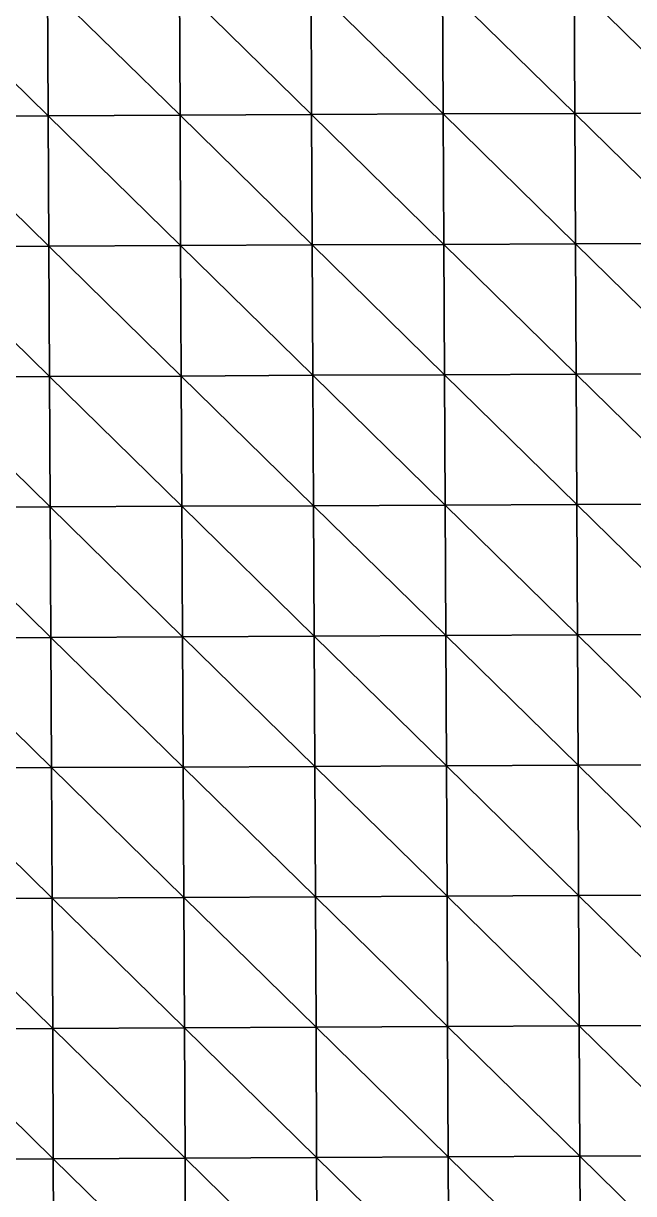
# Model space of a CAD drawing. Extents: x -372 to 678, y -263 to 741.
# Drawn here: x 561.2 to 619.4, y 326.4 to 438 of the extents above; entities that cross this region are included whole.
import ezdxf

# ---------------------------------------------------------------- set-up
doc = ezdxf.new("R2010")
doc.units = 0
doc.header["$LTSCALE"] = 0.0254
doc.layers.get('0').update_dxf_attribs({"linetype": 'CONTINUOUS'})
doc.layers.add('LOCATION_SNAPSHOT', color=144, linetype='CONTINUOUS')
doc.layers.add('LOCATION_TERRAIN', color=36, linetype='CONTINUOUS')

# ---------------------------------------------------------------- blocks, each defined once
blk = doc.blocks.new('LOCATION_SNAPSHOT_1')
at = {"color": 8}
mesh = blk.add_polyface(dxfattribs=at)
corners = [(-63.49, 214.77), (675.12, 740.67), (-66.01, 737.09), (677.64, 218.35)]
mesh.append_faces([[corners[k] for k in face] for face in [(0, 1, 2), (1, 0, 3)]], dxfattribs={"vtx0": -1, "color": 8})
blk = doc.blocks.new('LOCATION_TERRAIN_1')
at = {"color": 8}
mesh = blk.add_polyface(dxfattribs=at)
corners = [(563.56, 429.22, 13.33), (563.5, 441.65, 14.01), (550.94, 441.59, 14.16)]
mesh.append_faces([[corners[k] for k in face] for face in [(0, 1, 2)]], dxfattribs={"color": 8})
mesh = blk.add_polyface(dxfattribs=at)
corners = [(563.56, 429.22, 13.33), (550.94, 441.59, 14.16), (551, 429.16, 13.27)]
mesh.append_faces([[corners[k] for k in face] for face in [(0, 1, 2)]], dxfattribs={"color": 8})
mesh = blk.add_polyface(dxfattribs=at)
corners = [(576.13, 429.28, 13.39), (576.07, 441.71, 13.86), (563.5, 441.65, 14.01)]
mesh.append_faces([[corners[k] for k in face] for face in [(0, 1, 2)]], dxfattribs={"color": 8})
mesh = blk.add_polyface(dxfattribs=at)
corners = [(576.13, 429.28, 13.39), (563.5, 441.65, 14.01), (563.56, 429.22, 13.33)]
mesh.append_faces([[corners[k] for k in face] for face in [(0, 1, 2)]], dxfattribs={"color": 8})
mesh = blk.add_polyface(dxfattribs=at)
corners = [(588.69, 429.34, 13.08), (588.63, 441.77, 13.53), (576.07, 441.71, 13.86)]
mesh.append_faces([[corners[k] for k in face] for face in [(0, 1, 2)]], dxfattribs={"color": 8})
mesh = blk.add_polyface(dxfattribs=at)
corners = [(588.69, 429.34, 13.08), (576.07, 441.71, 13.86), (576.13, 429.28, 13.39)]
mesh.append_faces([[corners[k] for k in face] for face in [(0, 1, 2)]], dxfattribs={"color": 8})
mesh = blk.add_polyface(dxfattribs=at)
corners = [(601.25, 429.4, 12.16), (601.19, 441.83, 12.94), (588.63, 441.77, 13.53)]
mesh.append_faces([[corners[k] for k in face] for face in [(0, 1, 2)]], dxfattribs={"color": 8})
mesh = blk.add_polyface(dxfattribs=at)
corners = [(601.25, 429.4, 12.16), (588.63, 441.77, 13.53), (588.69, 429.34, 13.08)]
mesh.append_faces([[corners[k] for k in face] for face in [(0, 1, 2)]], dxfattribs={"color": 8})
mesh = blk.add_polyface(dxfattribs=at)
corners = [(613.81, 429.46, 11.24), (613.75, 441.9, 12.34), (601.19, 441.83, 12.94)]
mesh.append_faces([[corners[k] for k in face] for face in [(0, 1, 2)]], dxfattribs={"color": 8})
mesh = blk.add_polyface(dxfattribs=at)
corners = [(613.81, 429.46, 11.24), (601.19, 441.83, 12.94), (601.25, 429.4, 12.16)]
mesh.append_faces([[corners[k] for k in face] for face in [(0, 1, 2)]], dxfattribs={"color": 8})
mesh = blk.add_polyface(dxfattribs=at)
corners = [(626.37, 429.52, 11.09), (626.31, 441.96, 12.48), (613.75, 441.9, 12.34)]
mesh.append_faces([[corners[k] for k in face] for face in [(0, 1, 2)]], dxfattribs={"color": 8})
mesh = blk.add_polyface(dxfattribs=at)
corners = [(626.37, 429.52, 11.09), (613.75, 441.9, 12.34), (613.81, 429.46, 11.24)]
mesh.append_faces([[corners[k] for k in face] for face in [(0, 1, 2)]], dxfattribs={"color": 8})
mesh = blk.add_polyface(dxfattribs=at)
corners = [(563.62, 416.78, 12.65), (563.56, 429.22, 13.33), (551, 429.16, 13.27)]
mesh.append_faces([[corners[k] for k in face] for face in [(0, 1, 2)]], dxfattribs={"color": 8})
mesh = blk.add_polyface(dxfattribs=at)
corners = [(563.62, 416.78, 12.65), (551, 429.16, 13.27), (551.06, 416.72, 12.37)]
mesh.append_faces([[corners[k] for k in face] for face in [(0, 1, 2)]], dxfattribs={"color": 8})
mesh = blk.add_polyface(dxfattribs=at)
corners = [(576.19, 416.84, 12.93), (576.13, 429.28, 13.39), (563.56, 429.22, 13.33)]
mesh.append_faces([[corners[k] for k in face] for face in [(0, 1, 2)]], dxfattribs={"color": 8})
mesh = blk.add_polyface(dxfattribs=at)
corners = [(576.19, 416.84, 12.93), (563.56, 429.22, 13.33), (563.62, 416.78, 12.65)]
mesh.append_faces([[corners[k] for k in face] for face in [(0, 1, 2)]], dxfattribs={"color": 8})
mesh = blk.add_polyface(dxfattribs=at)
corners = [(588.75, 416.9, 12.62), (588.69, 429.34, 13.08), (576.13, 429.28, 13.39)]
mesh.append_faces([[corners[k] for k in face] for face in [(0, 1, 2)]], dxfattribs={"color": 8})
mesh = blk.add_polyface(dxfattribs=at)
corners = [(588.75, 416.9, 12.62), (576.13, 429.28, 13.39), (576.19, 416.84, 12.93)]
mesh.append_faces([[corners[k] for k in face] for face in [(0, 1, 2)]], dxfattribs={"color": 8})
mesh = blk.add_polyface(dxfattribs=at)
corners = [(601.31, 416.96, 11.38), (601.25, 429.4, 12.16), (588.69, 429.34, 13.08)]
mesh.append_faces([[corners[k] for k in face] for face in [(0, 1, 2)]], dxfattribs={"color": 8})
mesh = blk.add_polyface(dxfattribs=at)
corners = [(601.31, 416.96, 11.38), (588.69, 429.34, 13.08), (588.75, 416.9, 12.62)]
mesh.append_faces([[corners[k] for k in face] for face in [(0, 1, 2)]], dxfattribs={"color": 8})
mesh = blk.add_polyface(dxfattribs=at)
corners = [(613.87, 417.02, 10.13), (613.81, 429.46, 11.24), (601.25, 429.4, 12.16)]
mesh.append_faces([[corners[k] for k in face] for face in [(0, 1, 2)]], dxfattribs={"color": 8})
mesh = blk.add_polyface(dxfattribs=at)
corners = [(613.87, 417.02, 10.13), (601.25, 429.4, 12.16), (601.31, 416.96, 11.38)]
mesh.append_faces([[corners[k] for k in face] for face in [(0, 1, 2)]], dxfattribs={"color": 8})
mesh = blk.add_polyface(dxfattribs=at)
corners = [(626.43, 417.08, 9.7), (626.37, 429.52, 11.09), (613.81, 429.46, 11.24)]
mesh.append_faces([[corners[k] for k in face] for face in [(0, 1, 2)]], dxfattribs={"color": 8})
mesh = blk.add_polyface(dxfattribs=at)
corners = [(626.43, 417.08, 9.7), (613.81, 429.46, 11.24), (613.87, 417.02, 10.13)]
mesh.append_faces([[corners[k] for k in face] for face in [(0, 1, 2)]], dxfattribs={"color": 8})
mesh = blk.add_polyface(dxfattribs=at)
corners = [(563.68, 404.34, 12.5), (563.62, 416.78, 12.65), (551.06, 416.72, 12.37)]
mesh.append_faces([[corners[k] for k in face] for face in [(0, 1, 2)]], dxfattribs={"color": 8})
mesh = blk.add_polyface(dxfattribs=at)
corners = [(563.68, 404.34, 12.5), (551.06, 416.72, 12.37), (551.12, 404.28, 12.17)]
mesh.append_faces([[corners[k] for k in face] for face in [(0, 1, 2)]], dxfattribs={"color": 8})
mesh = blk.add_polyface(dxfattribs=at)
corners = [(576.25, 404.4, 12.83), (576.19, 416.84, 12.93), (563.62, 416.78, 12.65)]
mesh.append_faces([[corners[k] for k in face] for face in [(0, 1, 2)]], dxfattribs={"color": 8})
mesh = blk.add_polyface(dxfattribs=at)
corners = [(576.25, 404.4, 12.83), (563.62, 416.78, 12.65), (563.68, 404.34, 12.5)]
mesh.append_faces([[corners[k] for k in face] for face in [(0, 1, 2)]], dxfattribs={"color": 8})
mesh = blk.add_polyface(dxfattribs=at)
corners = [(588.81, 404.47, 12.55), (588.75, 416.9, 12.62), (576.19, 416.84, 12.93)]
mesh.append_faces([[corners[k] for k in face] for face in [(0, 1, 2)]], dxfattribs={"color": 8})
mesh = blk.add_polyface(dxfattribs=at)
corners = [(588.81, 404.47, 12.55), (576.19, 416.84, 12.93), (576.25, 404.4, 12.83)]
mesh.append_faces([[corners[k] for k in face] for face in [(0, 1, 2)]], dxfattribs={"color": 8})
mesh = blk.add_polyface(dxfattribs=at)
corners = [(601.37, 404.53, 11.32), (601.31, 416.96, 11.38), (588.75, 416.9, 12.62)]
mesh.append_faces([[corners[k] for k in face] for face in [(0, 1, 2)]], dxfattribs={"color": 8})
mesh = blk.add_polyface(dxfattribs=at)
corners = [(601.37, 404.53, 11.32), (588.75, 416.9, 12.62), (588.81, 404.47, 12.55)]
mesh.append_faces([[corners[k] for k in face] for face in [(0, 1, 2)]], dxfattribs={"color": 8})
mesh = blk.add_polyface(dxfattribs=at)
corners = [(613.93, 404.59, 10.08), (613.87, 417.02, 10.13), (601.31, 416.96, 11.38)]
mesh.append_faces([[corners[k] for k in face] for face in [(0, 1, 2)]], dxfattribs={"color": 8})
mesh = blk.add_polyface(dxfattribs=at)
corners = [(613.93, 404.59, 10.08), (601.31, 416.96, 11.38), (601.37, 404.53, 11.32)]
mesh.append_faces([[corners[k] for k in face] for face in [(0, 1, 2)]], dxfattribs={"color": 8})
mesh = blk.add_polyface(dxfattribs=at)
corners = [(626.49, 404.65, 9.67), (626.43, 417.08, 9.7), (613.87, 417.02, 10.13)]
mesh.append_faces([[corners[k] for k in face] for face in [(0, 1, 2)]], dxfattribs={"color": 8})
mesh = blk.add_polyface(dxfattribs=at)
corners = [(626.49, 404.65, 9.67), (613.87, 417.02, 10.13), (613.93, 404.59, 10.08)]
mesh.append_faces([[corners[k] for k in face] for face in [(0, 1, 2)]], dxfattribs={"color": 8})
mesh = blk.add_polyface(dxfattribs=at)
corners = [(563.74, 391.91, 12.5), (563.68, 404.34, 12.5), (551.12, 404.28, 12.17)]
mesh.append_faces([[corners[k] for k in face] for face in [(0, 1, 2)]], dxfattribs={"color": 8})
mesh = blk.add_polyface(dxfattribs=at)
corners = [(563.74, 391.91, 12.5), (551.12, 404.28, 12.17), (551.18, 391.85, 12.17)]
mesh.append_faces([[corners[k] for k in face] for face in [(0, 1, 2)]], dxfattribs={"color": 8})
mesh = blk.add_polyface(dxfattribs=at)
corners = [(576.31, 391.97, 12.83), (576.25, 404.4, 12.83), (563.68, 404.34, 12.5)]
mesh.append_faces([[corners[k] for k in face] for face in [(0, 1, 2)]], dxfattribs={"color": 8})
mesh = blk.add_polyface(dxfattribs=at)
corners = [(576.31, 391.97, 12.83), (563.68, 404.34, 12.5), (563.74, 391.91, 12.5)]
mesh.append_faces([[corners[k] for k in face] for face in [(0, 1, 2)]], dxfattribs={"color": 8})
mesh = blk.add_polyface(dxfattribs=at)
corners = [(588.87, 392.03, 12.59), (588.81, 404.47, 12.55), (576.25, 404.4, 12.83)]
mesh.append_faces([[corners[k] for k in face] for face in [(0, 1, 2)]], dxfattribs={"color": 8})
mesh = blk.add_polyface(dxfattribs=at)
corners = [(588.87, 392.03, 12.59), (576.25, 404.4, 12.83), (576.31, 391.97, 12.83)]
mesh.append_faces([[corners[k] for k in face] for face in [(0, 1, 2)]], dxfattribs={"color": 8})
mesh = blk.add_polyface(dxfattribs=at)
corners = [(601.43, 392.09, 11.47), (601.37, 404.53, 11.32), (588.81, 404.47, 12.55)]
mesh.append_faces([[corners[k] for k in face] for face in [(0, 1, 2)]], dxfattribs={"color": 8})
mesh = blk.add_polyface(dxfattribs=at)
corners = [(601.43, 392.09, 11.47), (588.81, 404.47, 12.55), (588.87, 392.03, 12.59)]
mesh.append_faces([[corners[k] for k in face] for face in [(0, 1, 2)]], dxfattribs={"color": 8})
mesh = blk.add_polyface(dxfattribs=at)
corners = [(613.99, 392.15, 10.34), (613.93, 404.59, 10.08), (601.37, 404.53, 11.32)]
mesh.append_faces([[corners[k] for k in face] for face in [(0, 1, 2)]], dxfattribs={"color": 8})
mesh = blk.add_polyface(dxfattribs=at)
corners = [(613.99, 392.15, 10.34), (601.37, 404.53, 11.32), (601.43, 392.09, 11.47)]
mesh.append_faces([[corners[k] for k in face] for face in [(0, 1, 2)]], dxfattribs={"color": 8})
mesh = blk.add_polyface(dxfattribs=at)
corners = [(626.55, 392.21, 10.04), (626.49, 404.65, 9.67), (613.93, 404.59, 10.08)]
mesh.append_faces([[corners[k] for k in face] for face in [(0, 1, 2)]], dxfattribs={"color": 8})
mesh = blk.add_polyface(dxfattribs=at)
corners = [(626.55, 392.21, 10.04), (613.93, 404.59, 10.08), (613.99, 392.15, 10.34)]
mesh.append_faces([[corners[k] for k in face] for face in [(0, 1, 2)]], dxfattribs={"color": 8})
mesh = blk.add_polyface(dxfattribs=at)
corners = [(563.8, 379.47, 12.5), (563.74, 391.91, 12.5), (551.18, 391.85, 12.17)]
mesh.append_faces([[corners[k] for k in face] for face in [(0, 1, 2)]], dxfattribs={"color": 8})
mesh = blk.add_polyface(dxfattribs=at)
corners = [(563.8, 379.47, 12.5), (551.18, 391.85, 12.17), (551.24, 379.41, 12.17)]
mesh.append_faces([[corners[k] for k in face] for face in [(0, 1, 2)]], dxfattribs={"color": 8})
mesh = blk.add_polyface(dxfattribs=at)
corners = [(576.37, 379.53, 12.83), (576.31, 391.97, 12.83), (563.74, 391.91, 12.5)]
mesh.append_faces([[corners[k] for k in face] for face in [(0, 1, 2)]], dxfattribs={"color": 8})
mesh = blk.add_polyface(dxfattribs=at)
corners = [(576.37, 379.53, 12.83), (563.74, 391.91, 12.5), (563.8, 379.47, 12.5)]
mesh.append_faces([[corners[k] for k in face] for face in [(0, 1, 2)]], dxfattribs={"color": 8})
mesh = blk.add_polyface(dxfattribs=at)
corners = [(588.93, 379.59, 12.64), (588.87, 392.03, 12.59), (576.31, 391.97, 12.83)]
mesh.append_faces([[corners[k] for k in face] for face in [(0, 1, 2)]], dxfattribs={"color": 8})
mesh = blk.add_polyface(dxfattribs=at)
corners = [(588.93, 379.59, 12.64), (576.31, 391.97, 12.83), (576.37, 379.53, 12.83)]
mesh.append_faces([[corners[k] for k in face] for face in [(0, 1, 2)]], dxfattribs={"color": 8})
mesh = blk.add_polyface(dxfattribs=at)
corners = [(601.49, 379.65, 11.62), (601.43, 392.09, 11.47), (588.87, 392.03, 12.59)]
mesh.append_faces([[corners[k] for k in face] for face in [(0, 1, 2)]], dxfattribs={"color": 8})
mesh = blk.add_polyface(dxfattribs=at)
corners = [(601.49, 379.65, 11.62), (588.87, 392.03, 12.59), (588.93, 379.59, 12.64)]
mesh.append_faces([[corners[k] for k in face] for face in [(0, 1, 2)]], dxfattribs={"color": 8})
mesh = blk.add_polyface(dxfattribs=at)
corners = [(614.05, 379.71, 10.6), (613.99, 392.15, 10.34), (601.43, 392.09, 11.47)]
mesh.append_faces([[corners[k] for k in face] for face in [(0, 1, 2)]], dxfattribs={"color": 8})
mesh = blk.add_polyface(dxfattribs=at)
corners = [(614.05, 379.71, 10.6), (601.43, 392.09, 11.47), (601.49, 379.65, 11.62)]
mesh.append_faces([[corners[k] for k in face] for face in [(0, 1, 2)]], dxfattribs={"color": 8})
mesh = blk.add_polyface(dxfattribs=at)
corners = [(626.61, 379.78, 10.4), (626.55, 392.21, 10.04), (613.99, 392.15, 10.34)]
mesh.append_faces([[corners[k] for k in face] for face in [(0, 1, 2)]], dxfattribs={"color": 8})
mesh = blk.add_polyface(dxfattribs=at)
corners = [(626.61, 379.78, 10.4), (613.99, 392.15, 10.34), (614.05, 379.71, 10.6)]
mesh.append_faces([[corners[k] for k in face] for face in [(0, 1, 2)]], dxfattribs={"color": 8})
mesh = blk.add_polyface(dxfattribs=at)
corners = [(588.99, 367.16, 11.51), (588.93, 379.59, 12.64), (576.37, 379.53, 12.83)]
mesh.append_faces([[corners[k] for k in face] for face in [(0, 1, 2)]], dxfattribs={"color": 8})
mesh = blk.add_polyface(dxfattribs=at)
corners = [(601.55, 367.22, 11.31), (601.49, 379.65, 11.62), (588.93, 379.59, 12.64)]
mesh.append_faces([[corners[k] for k in face] for face in [(0, 1, 2)]], dxfattribs={"color": 8})
mesh = blk.add_polyface(dxfattribs=at)
corners = [(601.55, 367.22, 11.31), (588.93, 379.59, 12.64), (588.99, 367.16, 11.51)]
mesh.append_faces([[corners[k] for k in face] for face in [(0, 1, 2)]], dxfattribs={"color": 8})
mesh = blk.add_polyface(dxfattribs=at)
corners = [(614.11, 367.28, 11.12), (614.05, 379.71, 10.6), (601.49, 379.65, 11.62)]
mesh.append_faces([[corners[k] for k in face] for face in [(0, 1, 2)]], dxfattribs={"color": 8})
mesh = blk.add_polyface(dxfattribs=at)
corners = [(614.11, 367.28, 11.12), (601.49, 379.65, 11.62), (601.55, 367.22, 11.31)]
mesh.append_faces([[corners[k] for k in face] for face in [(0, 1, 2)]], dxfattribs={"color": 8})
mesh = blk.add_polyface(dxfattribs=at)
corners = [(626.67, 367.34, 11.58), (626.61, 379.78, 10.4), (614.05, 379.71, 10.6)]
mesh.append_faces([[corners[k] for k in face] for face in [(0, 1, 2)]], dxfattribs={"color": 8})
mesh = blk.add_polyface(dxfattribs=at)
corners = [(626.67, 367.34, 11.58), (614.05, 379.71, 10.6), (614.11, 367.28, 11.12)]
mesh.append_faces([[corners[k] for k in face] for face in [(0, 1, 2)]], dxfattribs={"color": 8})
mesh = blk.add_polyface(dxfattribs=at)
corners = [(563.86, 367.04, 11.56), (563.8, 379.47, 12.5), (551.24, 379.41, 12.17)]
mesh.append_faces([[corners[k] for k in face] for face in [(0, 1, 2)]], dxfattribs={"color": 8})
mesh = blk.add_polyface(dxfattribs=at)
corners = [(563.86, 367.04, 11.56), (551.24, 379.41, 12.17), (551.3, 366.98, 11.55)]
mesh.append_faces([[corners[k] for k in face] for face in [(0, 1, 2)]], dxfattribs={"color": 8})
mesh = blk.add_polyface(dxfattribs=at)
corners = [(576.43, 367.1, 11.58), (576.37, 379.53, 12.83), (563.8, 379.47, 12.5)]
mesh.append_faces([[corners[k] for k in face] for face in [(0, 1, 2)]], dxfattribs={"color": 8})
mesh = blk.add_polyface(dxfattribs=at)
corners = [(576.43, 367.1, 11.58), (563.8, 379.47, 12.5), (563.86, 367.04, 11.56)]
mesh.append_faces([[corners[k] for k in face] for face in [(0, 1, 2)]], dxfattribs={"color": 8})
mesh = blk.add_polyface(dxfattribs=at)
corners = [(588.99, 367.16, 11.51), (576.37, 379.53, 12.83), (576.43, 367.1, 11.58)]
mesh.append_faces([[corners[k] for k in face] for face in [(0, 1, 2)]], dxfattribs={"color": 8})
mesh = blk.add_polyface(dxfattribs=at)
corners = [(614.17, 354.84, 11.74), (614.11, 367.28, 11.12), (601.55, 367.22, 11.31)]
mesh.append_faces([[corners[k] for k in face] for face in [(0, 1, 2)]], dxfattribs={"color": 8})
mesh = blk.add_polyface(dxfattribs=at)
corners = [(626.73, 354.9, 13.05), (626.67, 367.34, 11.58), (614.11, 367.28, 11.12)]
mesh.append_faces([[corners[k] for k in face] for face in [(0, 1, 2)]], dxfattribs={"color": 8})
mesh = blk.add_polyface(dxfattribs=at)
corners = [(626.73, 354.9, 13.05), (614.11, 367.28, 11.12), (614.17, 354.84, 11.74)]
mesh.append_faces([[corners[k] for k in face] for face in [(0, 1, 2)]], dxfattribs={"color": 8})
mesh = blk.add_polyface(dxfattribs=at)
corners = [(563.92, 354.6, 10.29), (563.86, 367.04, 11.56), (551.3, 366.98, 11.55)]
mesh.append_faces([[corners[k] for k in face] for face in [(0, 1, 2)]], dxfattribs={"color": 8})
mesh = blk.add_polyface(dxfattribs=at)
corners = [(563.92, 354.6, 10.29), (551.3, 366.98, 11.55), (551.36, 354.54, 10.71)]
mesh.append_faces([[corners[k] for k in face] for face in [(0, 1, 2)]], dxfattribs={"color": 8})
mesh = blk.add_polyface(dxfattribs=at)
corners = [(576.49, 354.66, 9.87), (576.43, 367.1, 11.58), (563.86, 367.04, 11.56)]
mesh.append_faces([[corners[k] for k in face] for face in [(0, 1, 2)]], dxfattribs={"color": 8})
mesh = blk.add_polyface(dxfattribs=at)
corners = [(576.49, 354.66, 9.87), (563.86, 367.04, 11.56), (563.92, 354.6, 10.29)]
mesh.append_faces([[corners[k] for k in face] for face in [(0, 1, 2)]], dxfattribs={"color": 8})
mesh = blk.add_polyface(dxfattribs=at)
corners = [(589.05, 354.72, 9.95), (588.99, 367.16, 11.51), (576.43, 367.1, 11.58)]
mesh.append_faces([[corners[k] for k in face] for face in [(0, 1, 2)]], dxfattribs={"color": 8})
mesh = blk.add_polyface(dxfattribs=at)
corners = [(589.05, 354.72, 9.95), (576.43, 367.1, 11.58), (576.49, 354.66, 9.87)]
mesh.append_faces([[corners[k] for k in face] for face in [(0, 1, 2)]], dxfattribs={"color": 8})
mesh = blk.add_polyface(dxfattribs=at)
corners = [(601.61, 354.78, 10.85), (601.55, 367.22, 11.31), (588.99, 367.16, 11.51)]
mesh.append_faces([[corners[k] for k in face] for face in [(0, 1, 2)]], dxfattribs={"color": 8})
mesh = blk.add_polyface(dxfattribs=at)
corners = [(601.61, 354.78, 10.85), (588.99, 367.16, 11.51), (589.05, 354.72, 9.95)]
mesh.append_faces([[corners[k] for k in face] for face in [(0, 1, 2)]], dxfattribs={"color": 8})
mesh = blk.add_polyface(dxfattribs=at)
corners = [(614.17, 354.84, 11.74), (601.55, 367.22, 11.31), (601.61, 354.78, 10.85)]
mesh.append_faces([[corners[k] for k in face] for face in [(0, 1, 2)]], dxfattribs={"color": 8})
mesh = blk.add_polyface(dxfattribs=at)
corners = [(563.98, 342.16, 9.02), (563.92, 354.6, 10.29), (551.36, 354.54, 10.71)]
mesh.append_faces([[corners[k] for k in face] for face in [(0, 1, 2)]], dxfattribs={"color": 8})
mesh = blk.add_polyface(dxfattribs=at)
corners = [(563.98, 342.16, 9.02), (551.36, 354.54, 10.71), (551.42, 342.1, 9.87)]
mesh.append_faces([[corners[k] for k in face] for face in [(0, 1, 2)]], dxfattribs={"color": 8})
mesh = blk.add_polyface(dxfattribs=at)
corners = [(576.55, 342.22, 8.16), (576.49, 354.66, 9.87), (563.92, 354.6, 10.29)]
mesh.append_faces([[corners[k] for k in face] for face in [(0, 1, 2)]], dxfattribs={"color": 8})
mesh = blk.add_polyface(dxfattribs=at)
corners = [(576.55, 342.22, 8.16), (563.92, 354.6, 10.29), (563.98, 342.16, 9.02)]
mesh.append_faces([[corners[k] for k in face] for face in [(0, 1, 2)]], dxfattribs={"color": 8})
mesh = blk.add_polyface(dxfattribs=at)
corners = [(589.11, 342.28, 8.4), (589.05, 354.72, 9.95), (576.49, 354.66, 9.87)]
mesh.append_faces([[corners[k] for k in face] for face in [(0, 1, 2)]], dxfattribs={"color": 8})
mesh = blk.add_polyface(dxfattribs=at)
corners = [(589.11, 342.28, 8.4), (576.49, 354.66, 9.87), (576.55, 342.22, 8.16)]
mesh.append_faces([[corners[k] for k in face] for face in [(0, 1, 2)]], dxfattribs={"color": 8})
mesh = blk.add_polyface(dxfattribs=at)
corners = [(601.67, 342.35, 10.38), (601.61, 354.78, 10.85), (589.05, 354.72, 9.95)]
mesh.append_faces([[corners[k] for k in face] for face in [(0, 1, 2)]], dxfattribs={"color": 8})
mesh = blk.add_polyface(dxfattribs=at)
corners = [(601.67, 342.35, 10.38), (589.05, 354.72, 9.95), (589.11, 342.28, 8.4)]
mesh.append_faces([[corners[k] for k in face] for face in [(0, 1, 2)]], dxfattribs={"color": 8})
mesh = blk.add_polyface(dxfattribs=at)
corners = [(614.23, 342.41, 12.35), (614.17, 354.84, 11.74), (601.61, 354.78, 10.85)]
mesh.append_faces([[corners[k] for k in face] for face in [(0, 1, 2)]], dxfattribs={"color": 8})
mesh = blk.add_polyface(dxfattribs=at)
corners = [(614.23, 342.41, 12.35), (601.61, 354.78, 10.85), (601.67, 342.35, 10.38)]
mesh.append_faces([[corners[k] for k in face] for face in [(0, 1, 2)]], dxfattribs={"color": 8})
mesh = blk.add_polyface(dxfattribs=at)
corners = [(626.79, 342.47, 14.52), (626.73, 354.9, 13.05), (614.17, 354.84, 11.74)]
mesh.append_faces([[corners[k] for k in face] for face in [(0, 1, 2)]], dxfattribs={"color": 8})
mesh = blk.add_polyface(dxfattribs=at)
corners = [(626.79, 342.47, 14.52), (614.17, 354.84, 11.74), (614.23, 342.41, 12.35)]
mesh.append_faces([[corners[k] for k in face] for face in [(0, 1, 2)]], dxfattribs={"color": 8})
mesh = blk.add_polyface(dxfattribs=at)
corners = [(564.04, 329.73, 7.03), (563.98, 342.16, 9.02), (551.42, 342.1, 9.87)]
mesh.append_faces([[corners[k] for k in face] for face in [(0, 1, 2)]], dxfattribs={"color": 8})
mesh = blk.add_polyface(dxfattribs=at)
corners = [(564.04, 329.73, 7.03), (551.42, 342.1, 9.87), (551.48, 329.67, 8.02)]
mesh.append_faces([[corners[k] for k in face] for face in [(0, 1, 2)]], dxfattribs={"color": 8})
mesh = blk.add_polyface(dxfattribs=at)
corners = [(576.61, 329.79, 6.04), (576.55, 342.22, 8.16), (563.98, 342.16, 9.02)]
mesh.append_faces([[corners[k] for k in face] for face in [(0, 1, 2)]], dxfattribs={"color": 8})
mesh = blk.add_polyface(dxfattribs=at)
corners = [(576.61, 329.79, 6.04), (563.98, 342.16, 9.02), (564.04, 329.73, 7.03)]
mesh.append_faces([[corners[k] for k in face] for face in [(0, 1, 2)]], dxfattribs={"color": 8})
mesh = blk.add_polyface(dxfattribs=at)
corners = [(589.17, 329.85, 6.47), (589.11, 342.28, 8.4), (576.55, 342.22, 8.16)]
mesh.append_faces([[corners[k] for k in face] for face in [(0, 1, 2)]], dxfattribs={"color": 8})
mesh = blk.add_polyface(dxfattribs=at)
corners = [(589.17, 329.85, 6.47), (576.55, 342.22, 8.16), (576.61, 329.79, 6.04)]
mesh.append_faces([[corners[k] for k in face] for face in [(0, 1, 2)]], dxfattribs={"color": 8})
mesh = blk.add_polyface(dxfattribs=at)
corners = [(601.73, 329.91, 9.16), (601.67, 342.35, 10.38), (589.11, 342.28, 8.4)]
mesh.append_faces([[corners[k] for k in face] for face in [(0, 1, 2)]], dxfattribs={"color": 8})
mesh = blk.add_polyface(dxfattribs=at)
corners = [(601.73, 329.91, 9.16), (589.11, 342.28, 8.4), (589.17, 329.85, 6.47)]
mesh.append_faces([[corners[k] for k in face] for face in [(0, 1, 2)]], dxfattribs={"color": 8})
mesh = blk.add_polyface(dxfattribs=at)
corners = [(614.29, 329.97, 11.85), (614.23, 342.41, 12.35), (601.67, 342.35, 10.38)]
mesh.append_faces([[corners[k] for k in face] for face in [(0, 1, 2)]], dxfattribs={"color": 8})
mesh = blk.add_polyface(dxfattribs=at)
corners = [(614.29, 329.97, 11.85), (601.67, 342.35, 10.38), (601.73, 329.91, 9.16)]
mesh.append_faces([[corners[k] for k in face] for face in [(0, 1, 2)]], dxfattribs={"color": 8})
mesh = blk.add_polyface(dxfattribs=at)
corners = [(626.85, 330.03, 14.54), (626.79, 342.47, 14.52), (614.23, 342.41, 12.35)]
mesh.append_faces([[corners[k] for k in face] for face in [(0, 1, 2)]], dxfattribs={"color": 8})
mesh = blk.add_polyface(dxfattribs=at)
corners = [(626.85, 330.03, 14.54), (614.23, 342.41, 12.35), (614.29, 329.97, 11.85)]
mesh.append_faces([[corners[k] for k in face] for face in [(0, 1, 2)]], dxfattribs={"color": 8})
mesh = blk.add_polyface(dxfattribs=at)
corners = [(564.1, 317.29, 4.73), (564.04, 329.73, 7.03), (551.48, 329.67, 8.02)]
mesh.append_faces([[corners[k] for k in face] for face in [(0, 1, 2)]], dxfattribs={"color": 8})
mesh = blk.add_polyface(dxfattribs=at)
corners = [(564.1, 317.29, 4.73), (551.48, 329.67, 8.02), (551.54, 317.23, 5.72)]
mesh.append_faces([[corners[k] for k in face] for face in [(0, 1, 2)]], dxfattribs={"color": 8})
mesh = blk.add_polyface(dxfattribs=at)
corners = [(576.67, 317.35, 3.74), (576.61, 329.79, 6.04), (564.04, 329.73, 7.03)]
mesh.append_faces([[corners[k] for k in face] for face in [(0, 1, 2)]], dxfattribs={"color": 8})
mesh = blk.add_polyface(dxfattribs=at)
corners = [(576.67, 317.35, 3.74), (564.04, 329.73, 7.03), (564.1, 317.29, 4.73)]
mesh.append_faces([[corners[k] for k in face] for face in [(0, 1, 2)]], dxfattribs={"color": 8})
mesh = blk.add_polyface(dxfattribs=at)
corners = [(589.23, 317.41, 4.38), (589.17, 329.85, 6.47), (576.61, 329.79, 6.04)]
mesh.append_faces([[corners[k] for k in face] for face in [(0, 1, 2)]], dxfattribs={"color": 8})
mesh = blk.add_polyface(dxfattribs=at)
corners = [(589.23, 317.41, 4.38), (576.61, 329.79, 6.04), (576.67, 317.35, 3.74)]
mesh.append_faces([[corners[k] for k in face] for face in [(0, 1, 2)]], dxfattribs={"color": 8})
mesh = blk.add_polyface(dxfattribs=at)
corners = [(601.79, 317.47, 7.61), (601.73, 329.91, 9.16), (589.17, 329.85, 6.47)]
mesh.append_faces([[corners[k] for k in face] for face in [(0, 1, 2)]], dxfattribs={"color": 8})
mesh = blk.add_polyface(dxfattribs=at)
corners = [(601.79, 317.47, 7.61), (589.17, 329.85, 6.47), (589.23, 317.41, 4.38)]
mesh.append_faces([[corners[k] for k in face] for face in [(0, 1, 2)]], dxfattribs={"color": 8})
mesh = blk.add_polyface(dxfattribs=at)
corners = [(614.35, 317.53, 10.84), (614.29, 329.97, 11.85), (601.73, 329.91, 9.16)]
mesh.append_faces([[corners[k] for k in face] for face in [(0, 1, 2)]], dxfattribs={"color": 8})
mesh = blk.add_polyface(dxfattribs=at)
corners = [(614.35, 317.53, 10.84), (601.73, 329.91, 9.16), (601.79, 317.47, 7.61)]
mesh.append_faces([[corners[k] for k in face] for face in [(0, 1, 2)]], dxfattribs={"color": 8})
mesh = blk.add_polyface(dxfattribs=at)
corners = [(626.91, 317.59, 13.92), (626.85, 330.03, 14.54), (614.29, 329.97, 11.85)]
mesh.append_faces([[corners[k] for k in face] for face in [(0, 1, 2)]], dxfattribs={"color": 8})
mesh = blk.add_polyface(dxfattribs=at)
corners = [(626.91, 317.59, 13.92), (614.29, 329.97, 11.85), (614.35, 317.53, 10.84)]
mesh.append_faces([[corners[k] for k in face] for face in [(0, 1, 2)]], dxfattribs={"color": 8})

msp = doc.modelspace()

# ---------------------------------------------------------------- block references
at = {"layer": 'LOCATION_SNAPSHOT', "color": 0}
msp.add_blockref('LOCATION_SNAPSHOT_1', (0, 0), dxfattribs=at)
at = {"layer": 'LOCATION_TERRAIN', "color": 0}
msp.add_blockref('LOCATION_TERRAIN_1', (0, 0), dxfattribs=at)

doc.saveas('drawing.dxf')
